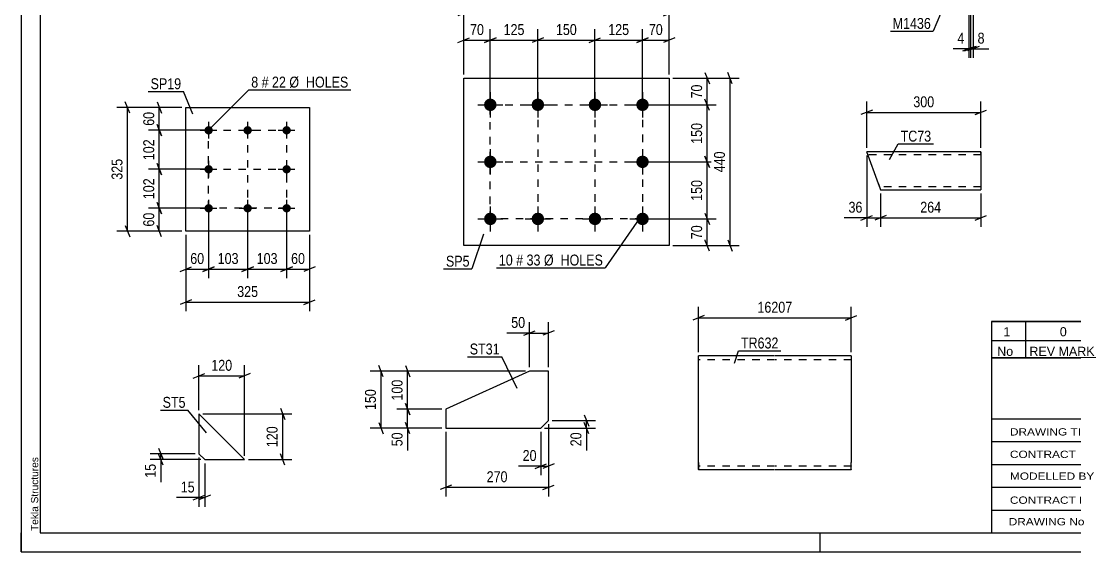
# Model space of a CAD drawing. Header units: millimetres. Extents: x 0 to 420, y 0 to 297.
# Drawn here: x 0 to 277, y 0 to 139.6 of the extents above; entities that cross this region are included whole.
import ezdxf

# ---------------------------------------------------------------- set-up
doc = ezdxf.new("R2010")
doc.units = ezdxf.units.MM
doc.linetypes.add('DXK_LINE_DOT2', pattern=[3.9198, 1.9599, -1.9599])
doc.styles.add('Arial', font='ARIAL.TTF', dxfattribs={"height": 0.2})
doc.styles.add('Arial Narrow', font='ARIALN.TTF', dxfattribs={"height": 0.2})

# ---------------------------------------------------------------- blocks, each defined once
blk = doc.blocks.new('Unknown-122570159-1134')
at = {"color": 5, "linetype": 'Continuous'}
for p, q in [((0, 297), (0, 0)), ((5, 292), (5, 5)), ((0, 0), (0, 5)), ((5, 5), (415, 5)), ((210, 0), (210, 5)), ((0, 0), (420, 0))]:
    blk.add_line(p, q, dxfattribs=at)
at = {"color": 174, "linetype": 'Continuous', "style": 'Arial'}
blk.add_text('Tekla Structures', height=1.9102, rotation=90, dxfattribs=at).set_placement((4.5, 5.5))
blk = doc.blocks.new('Part-122570159-10421 - 10420')
at = {"color": 2, "linetype": 'Continuous'}
for p, q in [((43.29, 84.36), (43.29, 116.86)), ((43.29, 116.86), (75.79, 116.86)), ((75.79, 116.86), (75.79, 84.36)), ((75.79, 84.36), (43.29, 84.36))]:
    blk.add_line(p, q, dxfattribs=at)
blk = doc.blocks.new('Bolt-122570159-10422 - 10420')
at = {"linetype": 'Continuous'}
for points in [[(49.29, 111.96, -1), (49.29, 109.76, -1)], [(59.54, 111.96, -1), (59.54, 109.76, -1)], [(69.79, 111.96, -1), (69.79, 109.76, -1)], [(49.29, 101.71, -1), (49.29, 99.51, -1)], [(69.79, 101.71, -1), (69.79, 99.51, -1)], [(49.29, 91.46, -1), (49.29, 89.26, -1)], [(59.54, 91.46, -1), (59.54, 89.26, -1)], [(69.79, 91.46, -1), (69.79, 89.26, -1)]]:
    blk.add_hatch(color=1, dxfattribs=at).paths.add_polyline_path(points)
at = {"color": 1, "linetype": 'Continuous'}
for p, q in [((47.09, 110.86), (51.49, 110.86)), ((49.29, 113.06), (49.29, 108.66)), ((57.34, 110.86), (61.74, 110.86)), ((59.54, 113.06), (59.54, 108.66)), ((67.59, 110.86), (71.99, 110.86)), ((69.79, 113.06), (69.79, 108.66)), ((49.29, 102.81), (49.29, 98.41)), ((69.79, 102.81), (69.79, 98.41)), ((47.09, 100.61), (51.49, 100.61)), ((67.59, 100.61), (71.99, 100.61)), ((49.29, 92.56), (49.29, 88.16)), ((59.54, 92.56), (59.54, 88.16)), ((69.79, 92.56), (69.79, 88.16)), ((47.09, 90.36), (51.49, 90.36)), ((57.34, 90.36), (61.74, 90.36)), ((67.59, 90.36), (71.99, 90.36))]:
    blk.add_line(p, q, dxfattribs=at)
blk = doc.blocks.new('Part-122570159-10476 - 10475')
at = {"color": 2, "linetype": 'Continuous'}
for p, q in [((116.32, 80.56), (116.32, 124.56)), ((116.32, 124.56), (170.32, 124.56)), ((170.32, 124.56), (170.32, 80.56)), ((170.32, 80.56), (116.32, 80.56))]:
    blk.add_line(p, q, dxfattribs=at)
blk = doc.blocks.new('Bolt-122570159-10477 - 10475')
at = {"linetype": 'Continuous'}
for points in [[(123.32, 119.21, -1), (123.32, 115.91, -1)], [(135.82, 119.21, -1), (135.82, 115.91, -1)], [(150.82, 119.21, -1), (150.82, 115.91, -1)], [(163.32, 119.21, -1), (163.32, 115.91, -1)], [(123.32, 104.21, -1), (123.32, 100.91, -1)], [(163.32, 104.21, -1), (163.32, 100.91, -1)], [(123.32, 89.21, -1), (123.32, 85.91, -1)], [(135.82, 89.21, -1), (135.82, 85.91, -1)], [(150.82, 89.21, -1), (150.82, 85.91, -1)], [(163.32, 89.21, -1), (163.32, 85.91, -1)]]:
    blk.add_hatch(color=1, dxfattribs=at).paths.add_polyline_path(points)
at = {"color": 1, "linetype": 'Continuous'}
for p, q in [((123.32, 120.86), (123.32, 114.26)), ((135.82, 120.86), (135.82, 114.26)), ((150.82, 120.86), (150.82, 114.26)), ((163.32, 120.86), (163.32, 114.26)), ((120.02, 117.56), (126.62, 117.56)), ((132.52, 117.56), (139.12, 117.56)), ((147.52, 117.56), (154.12, 117.56)), ((160.02, 117.56), (166.62, 117.56)), ((123.32, 105.86), (123.32, 99.26)), ((163.32, 105.86), (163.32, 99.26)), ((120.02, 102.56), (126.62, 102.56)), ((160.02, 102.56), (166.62, 102.56)), ((123.32, 90.86), (123.32, 84.26)), ((135.82, 90.86), (135.82, 84.26)), ((150.82, 90.86), (150.82, 84.26)), ((163.32, 90.86), (163.32, 84.26)), ((120.02, 87.56), (126.62, 87.56)), ((132.52, 87.56), (139.12, 87.56)), ((147.52, 87.56), (154.12, 87.56)), ((160.02, 87.56), (166.62, 87.56))]:
    blk.add_line(p, q, dxfattribs=at)
blk = doc.blocks.new('Part-122570159-10494 - 10493')
at = {"color": 2, "linetype": 'Continuous'}
for p, q in [((133.6, 47.56), (111.6, 37.56)), ((138.6, 47.56), (133.6, 47.56)), ((138.6, 34.56), (138.6, 47.56)), ((111.6, 37.56), (111.6, 32.56)), ((136.6, 32.56), (138.6, 34.56)), ((111.6, 32.56), (136.6, 32.56))]:
    blk.add_line(p, q, dxfattribs=at)
blk = doc.blocks.new('Part-122570159-10506 - 10505')
at = {"color": 2, "linetype": 'Continuous'}
for p, q in [((46.75, 36.29), (46.75, 25.79)), ((46.75, 36.29), (58.75, 24.29)), ((46.75, 25.79), (48.25, 24.29)), ((48.25, 24.29), (58.75, 24.29))]:
    blk.add_line(p, q, dxfattribs=at)
blk = doc.blocks.new('Part-122570159-10554 - 10553')
at = {"color": 2, "linetype": 'Continuous'}
for p, q in [((198.05, 51.55), (178.05, 51.55)), ((178.05, 23.55), (178.05, 51.55)), ((218.15, 51.55), (198.15, 51.55)), ((218.15, 51.55), (218.15, 49.55)), ((218.15, 49.55), (218.15, 23.55)), ((178.05, 23.55), (178.05, 21.55)), ((218.15, 21.55), (218.15, 23.55)), ((198.05, 21.55), (178.05, 21.55)), ((218.15, 21.55), (198.15, 21.55))]:
    blk.add_line(p, q, dxfattribs=at)
at = {"color": 7, "linetype": 'DXK_LINE_DOT2'}
for p, q in [((198.05, 50.55), (178.05, 50.55)), ((218.15, 50.55), (198.15, 50.55)), ((178.05, 21.7), (178.05, 23.55)), ((178.05, 22.55), (178.05, 22.62)), ((198.05, 22.55), (178.05, 22.55)), ((218.15, 22.55), (198.15, 22.55)), ((218.15, 22.55), (218.15, 23.55)), ((218.15, 22.62), (218.15, 22.55)), ((218.15, 21.7), (218.15, 21.55))]:
    blk.add_line(p, q, dxfattribs=at)
blk = doc.blocks.new('Part-122570159-12475 - 12470')
at = {"color": 2, "linetype": 'Continuous'}
for p, q in [((225.3, 96.82), (222.24, 105.22)), ((252.24, 105.22), (222.24, 105.22)), ((252.24, 105.22), (252.24, 95.22)), ((225.3, 96.82), (225.88, 95.22)), ((225.88, 95.22), (252.24, 95.22))]:
    blk.add_line(p, q, dxfattribs=at)
at = {"color": 7, "linetype": 'DXK_LINE_DOT2'}
for p, q in [((252.24, 104.42), (222.53, 104.42)), ((252.24, 104.76), (252.24, 105.22)), ((225.84, 95.35), (225.3, 96.82)), ((252.24, 96.02), (225.59, 96.02))]:
    blk.add_line(p, q, dxfattribs=at)
blk = doc.blocks.new('Rectangle-122570159-12171 - 10420')
at = {"color": 1, "linetype": 'DXK_LINE_DOT2'}
blk.add_lwpolyline([(49.29, 110.86), (69.79, 110.86), (69.79, 90.36), (49.29, 90.36), (49.29, 110.86)], close=True, dxfattribs=at)
blk = doc.blocks.new('Rectangle-122570159-12233 - 10475')
at = {"color": 1, "linetype": 'DXK_LINE_DOT2'}
blk.add_lwpolyline([(123.32, 117.56), (163.32, 117.56), (163.32, 87.56), (123.32, 87.56), (123.32, 117.56)], close=True, dxfattribs=at)
blk = doc.blocks.new('Line-122570159-12181 - 10420')
at = {"color": 1, "linetype": 'DXK_LINE_DOT2'}
blk.add_line((59.54, 110.86), (59.54, 90.36), dxfattribs=at)
blk = doc.blocks.new('Line-122570159-12243 - 10475')
at = {"color": 1, "linetype": 'DXK_LINE_DOT2'}
blk.add_line((123.32, 102.56), (163.32, 102.56), dxfattribs=at)
blk = doc.blocks.new('Line-122570159-12188 - 10420')
at = {"color": 1, "linetype": 'DXK_LINE_DOT2'}
blk.add_line((49.29, 100.61), (69.79, 100.61), dxfattribs=at)
blk = doc.blocks.new('Line-122570159-12250 - 10475')
at = {"color": 1, "linetype": 'DXK_LINE_DOT2'}
blk.add_line((135.82, 117.56), (135.82, 87.56), dxfattribs=at)
blk = doc.blocks.new('Line-122570159-12257 - 10475')
at = {"color": 1, "linetype": 'DXK_LINE_DOT2'}
blk.add_line((150.82, 117.56), (150.82, 87.56), dxfattribs=at)
blk = doc.blocks.new('StraightDimension-122570159-10651 - 10420')
at = {"color": 7, "linetype": 'Continuous'}
for p, q in [((42.29, 116.86), (33.48, 116.86)), ((35.73, 118.36), (36.93, 115.36)), ((36.33, 110.86), (36.33, 116.86)), ((48.29, 110.86), (33.48, 110.86)), ((36.93, 109.36), (35.73, 112.36))]:
    blk.add_line(p, q, dxfattribs=at)
at = {"color": 0}
blk.add_wipeout([(35.58, 116.29), (31.38, 116.29), (31.38, 111.44), (35.58, 111.44)], dxfattribs=at)
at = {"color": 3, "style": 'Arial Narrow'}
blk.add_text('60', height=2.863, rotation=90.0002, dxfattribs=at).set_placement((34.98, 112.04))
blk = doc.blocks.new('StraightDimension-122570159-10652 - 10420')
at = {"color": 7, "linetype": 'Continuous'}
for p, q in [((48.29, 110.86), (33.48, 110.86)), ((35.73, 112.36), (36.93, 109.36)), ((36.33, 100.61), (36.33, 110.86)), ((48.29, 100.61), (33.48, 100.61)), ((36.93, 99.11), (35.73, 102.11))]:
    blk.add_line(p, q, dxfattribs=at)
at = {"color": 0}
blk.add_wipeout([(35.58, 109.08), (31.38, 109.08), (31.38, 102.4), (35.58, 102.4)], dxfattribs=at)
at = {"color": 3, "style": 'Arial Narrow'}
blk.add_text('102', height=2.863, rotation=90.0002, dxfattribs=at).set_placement((34.98, 103))
blk = doc.blocks.new('StraightDimension-122570159-10653 - 10420')
at = {"color": 7, "linetype": 'Continuous'}
for p, q in [((48.29, 100.61), (33.48, 100.61)), ((35.73, 102.11), (36.93, 99.11)), ((36.33, 90.36), (36.33, 100.61)), ((36.93, 88.86), (35.73, 91.86)), ((48.29, 90.36), (33.48, 90.36))]:
    blk.add_line(p, q, dxfattribs=at)
at = {"color": 0}
blk.add_wipeout([(35.58, 98.83), (31.38, 98.83), (31.38, 92.15), (35.58, 92.15)], dxfattribs=at)
at = {"color": 3, "style": 'Arial Narrow'}
blk.add_text('102', height=2.863, rotation=90.0002, dxfattribs=at).set_placement((34.98, 92.75))
blk = doc.blocks.new('StraightDimension-122570159-10654 - 10420')
at = {"color": 7, "linetype": 'Continuous'}
for p, q in [((35.73, 91.86), (36.93, 88.86)), ((48.29, 90.36), (33.48, 90.36)), ((36.33, 84.36), (36.33, 90.36)), ((36.93, 82.86), (35.73, 85.86)), ((42.29, 84.36), (33.48, 84.36))]:
    blk.add_line(p, q, dxfattribs=at)
at = {"color": 0}
blk.add_wipeout([(35.58, 89.79), (31.38, 89.79), (31.38, 84.94), (35.58, 84.94)], dxfattribs=at)
at = {"color": 3, "style": 'Arial Narrow'}
blk.add_text('60', height=2.863, rotation=90.0002, dxfattribs=at).set_placement((34.98, 85.54))
blk = doc.blocks.new('StraightDimension-122570159-10667 - 10420')
at = {"color": 7, "linetype": 'Continuous'}
for p, q in [((42.29, 116.86), (25.14, 116.86)), ((28.59, 115.36), (27.39, 118.36)), ((27.99, 84.36), (27.99, 116.86)), ((27.39, 85.86), (28.59, 82.86)), ((42.29, 84.36), (25.14, 84.36))]:
    blk.add_line(p, q, dxfattribs=at)
at = {"color": 0}
blk.add_wipeout([(27.24, 103.96), (23.04, 103.96), (23.04, 97.27), (27.24, 97.27)], dxfattribs=at)
at = {"color": 3, "style": 'Arial Narrow'}
blk.add_text('325', height=2.863, rotation=90.0002, dxfattribs=at).set_placement((26.64, 97.87))
blk = doc.blocks.new('StraightDimension-122570159-10671 - 10420')
at = {"color": 7, "linetype": 'Continuous'}
for p, q in [((69.79, 89.36), (69.79, 71.96)), ((75.79, 83.36), (75.79, 71.96)), ((68.29, 73.76), (71.29, 74.96)), ((77.29, 74.96), (74.29, 73.76)), ((69.79, 74.36), (75.79, 74.36))]:
    blk.add_line(p, q, dxfattribs=at)
at = {"color": 0}
blk.add_wipeout([(75.22, 75.11), (75.22, 79.31), (70.36, 79.31), (70.36, 75.11)], dxfattribs=at)
at = {"color": 3, "style": 'Arial Narrow'}
blk.add_text('60', height=2.863, dxfattribs=at).set_placement((70.96, 75.71))
blk = doc.blocks.new('StraightDimension-122570159-10672 - 10420')
at = {"color": 7, "linetype": 'Continuous'}
for p, q in [((59.54, 89.36), (59.54, 71.96)), ((69.79, 89.36), (69.79, 71.96)), ((58.04, 73.76), (61.04, 74.96)), ((71.29, 74.96), (68.29, 73.76)), ((59.54, 74.36), (69.79, 74.36))]:
    blk.add_line(p, q, dxfattribs=at)
at = {"color": 0}
blk.add_wipeout([(68.01, 75.11), (68.01, 79.31), (61.32, 79.31), (61.32, 75.11)], dxfattribs=at)
at = {"color": 3, "style": 'Arial Narrow'}
blk.add_text('103', height=2.863, dxfattribs=at).set_placement((61.92, 75.71))
blk = doc.blocks.new('StraightDimension-122570159-10673 - 10420')
at = {"color": 7, "linetype": 'Continuous'}
for p, q in [((49.29, 89.36), (49.29, 71.96)), ((59.54, 89.36), (59.54, 71.96)), ((47.79, 73.76), (50.79, 74.96)), ((61.04, 74.96), (58.04, 73.76)), ((49.29, 74.36), (59.54, 74.36))]:
    blk.add_line(p, q, dxfattribs=at)
at = {"color": 0}
blk.add_wipeout([(57.76, 75.11), (57.76, 79.31), (51.07, 79.31), (51.07, 75.11)], dxfattribs=at)
at = {"color": 3, "style": 'Arial Narrow'}
blk.add_text('103', height=2.863, dxfattribs=at).set_placement((51.67, 75.71))
blk = doc.blocks.new('StraightDimension-122570159-10674 - 10420')
at = {"color": 7, "linetype": 'Continuous'}
for p, q in [((49.29, 89.36), (49.29, 71.96)), ((43.29, 83.36), (43.29, 71.96)), ((41.79, 73.76), (44.79, 74.96)), ((50.79, 74.96), (47.79, 73.76)), ((43.29, 74.36), (49.29, 74.36))]:
    blk.add_line(p, q, dxfattribs=at)
at = {"color": 0}
blk.add_wipeout([(48.72, 75.11), (48.72, 79.31), (43.86, 79.31), (43.86, 75.11)], dxfattribs=at)
at = {"color": 3, "style": 'Arial Narrow'}
blk.add_text('60', height=2.863, dxfattribs=at).set_placement((44.46, 75.71))
blk = doc.blocks.new('StraightDimension-122570159-10687 - 10420')
at = {"color": 7, "linetype": 'Continuous'}
for p, q in [((43.29, 83.36), (43.29, 63.28)), ((75.79, 83.36), (75.79, 63.28)), ((44.79, 66.28), (41.79, 65.08)), ((43.29, 65.68), (75.79, 65.68)), ((74.29, 65.08), (77.29, 66.28))]:
    blk.add_line(p, q, dxfattribs=at)
at = {"color": 0}
blk.add_wipeout([(62.88, 66.43), (62.88, 70.63), (56.2, 70.63), (56.2, 66.43)], dxfattribs=at)
at = {"color": 3, "style": 'Arial Narrow'}
blk.add_text('325', height=2.863, dxfattribs=at).set_placement((56.8, 67.03))
blk = doc.blocks.new('StraightDimension-122570159-10747 - 10475')
at = {"color": 7, "linetype": 'Continuous'}
for p, q in [((179.72, 126.06), (180.92, 123.06)), ((171.32, 124.56), (182.72, 124.56)), ((180.32, 117.56), (180.32, 124.56)), ((164.32, 117.56), (182.72, 117.56)), ((180.92, 116.06), (179.72, 119.06))]:
    blk.add_line(p, q, dxfattribs=at)
at = {"color": 0}
blk.add_wipeout([(179.57, 123.48), (175.37, 123.48), (175.37, 118.63), (179.57, 118.63)], dxfattribs=at)
at = {"color": 3, "style": 'Arial Narrow'}
blk.add_text('70', height=2.863, rotation=90.0002, dxfattribs=at).set_placement((178.97, 119.23))
blk = doc.blocks.new('StraightDimension-122570159-10748 - 10475')
at = {"color": 7, "linetype": 'Continuous'}
for p, q in [((164.32, 117.56), (182.72, 117.56)), ((180.92, 116.06), (179.72, 119.06)), ((180.32, 102.56), (180.32, 117.56)), ((164.32, 102.56), (182.72, 102.56)), ((179.72, 104.06), (180.92, 101.06))]:
    blk.add_line(p, q, dxfattribs=at)
at = {"color": 0}
blk.add_wipeout([(179.57, 113.4), (175.37, 113.4), (175.37, 106.71), (179.57, 106.71)], dxfattribs=at)
at = {"color": 3, "style": 'Arial Narrow'}
blk.add_text('150', height=2.863, rotation=90.0002, dxfattribs=at).set_placement((178.97, 107.31))
blk = doc.blocks.new('StraightDimension-122570159-10749 - 10475')
at = {"color": 7, "linetype": 'Continuous'}
for p, q in [((164.32, 102.56), (182.72, 102.56)), ((180.92, 101.06), (179.72, 104.06)), ((180.32, 87.56), (180.32, 102.56)), ((179.72, 89.06), (180.92, 86.06)), ((164.32, 87.56), (182.72, 87.56))]:
    blk.add_line(p, q, dxfattribs=at)
at = {"color": 0}
blk.add_wipeout([(179.57, 98.4), (175.37, 98.4), (175.37, 91.71), (179.57, 91.71)], dxfattribs=at)
at = {"color": 3, "style": 'Arial Narrow'}
blk.add_text('150', height=2.863, rotation=90.0002, dxfattribs=at).set_placement((178.97, 92.31))
blk = doc.blocks.new('StraightDimension-122570159-10750 - 10475')
at = {"color": 7, "linetype": 'Continuous'}
for p, q in [((179.72, 89.06), (180.92, 86.06)), ((164.32, 87.56), (182.72, 87.56)), ((180.32, 80.56), (180.32, 87.56)), ((171.32, 80.56), (182.72, 80.56)), ((180.92, 79.06), (179.72, 82.06))]:
    blk.add_line(p, q, dxfattribs=at)
at = {"color": 0}
blk.add_wipeout([(179.57, 86.48), (175.37, 86.48), (175.37, 81.63), (179.57, 81.63)], dxfattribs=at)
at = {"color": 3, "style": 'Arial Narrow'}
blk.add_text('70', height=2.863, rotation=90.0002, dxfattribs=at).set_placement((178.97, 82.23))
blk = doc.blocks.new('StraightDimension-122570159-10763 - 10475')
at = {"color": 7, "linetype": 'Continuous'}
for p, q in [((186.92, 123.06), (185.72, 126.06)), ((171.32, 124.56), (188.72, 124.56)), ((186.32, 80.56), (186.32, 124.56)), ((171.32, 80.56), (188.72, 80.56)), ((185.72, 82.06), (186.92, 79.06))]:
    blk.add_line(p, q, dxfattribs=at)
at = {"color": 0}
blk.add_wipeout([(185.57, 105.9), (181.37, 105.9), (181.37, 99.21), (185.57, 99.21)], dxfattribs=at)
at = {"color": 3, "style": 'Arial Narrow'}
blk.add_text('440', height=2.863, rotation=90.0002, dxfattribs=at).set_placement((184.97, 99.81))
blk = doc.blocks.new('StraightDimension-122570159-10767 - 10475')
at = {"color": 7, "linetype": 'Continuous'}
for p, q in [((163.32, 118.56), (163.32, 137.41)), ((170.32, 125.56), (170.32, 137.41)), ((161.82, 133.96), (164.82, 135.16)), ((163.32, 134.56), (170.32, 134.56)), ((171.82, 135.16), (168.82, 133.96))]:
    blk.add_line(p, q, dxfattribs=at)
at = {"color": 0}
blk.add_wipeout([(169.24, 135.31), (169.24, 139.51), (164.39, 139.51), (164.39, 135.31)], dxfattribs=at)
at = {"color": 3, "style": 'Arial Narrow'}
blk.add_text('70', height=2.863, dxfattribs=at).set_placement((164.99, 135.91))
blk = doc.blocks.new('StraightDimension-122570159-10768 - 10475')
at = {"color": 7, "linetype": 'Continuous'}
for p, q in [((150.82, 118.56), (150.82, 137.41)), ((163.32, 118.56), (163.32, 137.41)), ((149.32, 133.96), (152.32, 135.16)), ((150.82, 134.56), (163.32, 134.56)), ((164.82, 135.16), (161.82, 133.96))]:
    blk.add_line(p, q, dxfattribs=at)
at = {"color": 0}
blk.add_wipeout([(160.41, 135.31), (160.41, 139.51), (153.72, 139.51), (153.72, 135.31)], dxfattribs=at)
at = {"color": 3, "style": 'Arial Narrow'}
blk.add_text('125', height=2.863, dxfattribs=at).set_placement((154.32, 135.91))
blk = doc.blocks.new('StraightDimension-122570159-10769 - 10475')
at = {"color": 7, "linetype": 'Continuous'}
for p, q in [((135.82, 118.56), (135.82, 137.41)), ((150.82, 118.56), (150.82, 137.41)), ((137.32, 135.16), (134.32, 133.96)), ((135.82, 134.56), (150.82, 134.56)), ((149.32, 133.96), (152.32, 135.16))]:
    blk.add_line(p, q, dxfattribs=at)
at = {"color": 0}
blk.add_wipeout([(146.66, 135.31), (146.66, 139.51), (139.97, 139.51), (139.97, 135.31)], dxfattribs=at)
at = {"color": 3, "style": 'Arial Narrow'}
blk.add_text('150', height=2.863, dxfattribs=at).set_placement((140.57, 135.91))
blk = doc.blocks.new('StraightDimension-122570159-10770 - 10475')
at = {"color": 7, "linetype": 'Continuous'}
for p, q in [((123.32, 118.56), (123.32, 137.41)), ((135.82, 118.56), (135.82, 137.41)), ((121.82, 133.96), (124.82, 135.16)), ((123.32, 134.56), (135.82, 134.56)), ((137.32, 135.16), (134.32, 133.96))]:
    blk.add_line(p, q, dxfattribs=at)
at = {"color": 0}
blk.add_wipeout([(132.91, 135.31), (132.91, 139.51), (126.22, 139.51), (126.22, 135.31)], dxfattribs=at)
at = {"color": 3, "style": 'Arial Narrow'}
blk.add_text('125', height=2.863, dxfattribs=at).set_placement((126.82, 135.91))
blk = doc.blocks.new('StraightDimension-122570159-10771 - 10475')
at = {"color": 7, "linetype": 'Continuous'}
for p, q in [((116.32, 125.56), (116.32, 137.41)), ((123.32, 118.56), (123.32, 137.41)), ((114.82, 133.96), (117.82, 135.16)), ((116.32, 134.56), (123.32, 134.56)), ((124.82, 135.16), (121.82, 133.96))]:
    blk.add_line(p, q, dxfattribs=at)
at = {"color": 0}
blk.add_wipeout([(122.24, 135.31), (122.24, 139.51), (117.39, 139.51), (117.39, 135.31)], dxfattribs=at)
at = {"color": 3, "style": 'Arial Narrow'}
blk.add_text('70', height=2.863, dxfattribs=at).set_placement((117.99, 135.91))
blk = doc.blocks.new('StraightDimension-122570159-10787 - 10475')
at = {"color": 7, "linetype": 'Continuous'}
for p, q in [((116.32, 125.56), (116.32, 144.41)), ((170.32, 125.56), (170.32, 144.41)), ((117.82, 142.16), (114.82, 140.96)), ((116.32, 141.56), (170.32, 141.56)), ((168.82, 140.96), (171.82, 142.16))]:
    blk.add_line(p, q, dxfattribs=at)
at = {"color": 0}
blk.add_wipeout([(146.66, 142.31), (146.66, 146.51), (139.97, 146.51), (139.97, 142.31)], dxfattribs=at)
at = {"color": 3, "style": 'Arial Narrow'}
blk.add_text('540', height=2.863, dxfattribs=at).set_placement((140.57, 142.91))
blk = doc.blocks.new('StraightDimension-122570159-10861 - 10493')
at = {"color": 7, "linetype": 'Continuous'}
for p, q in [((138.6, 33.56), (138.6, 14.59)), ((111.6, 31.56), (111.6, 14.59)), ((113.1, 17.59), (110.1, 16.39)), ((111.6, 16.99), (138.6, 16.99)), ((137.1, 16.39), (140.1, 17.59))]:
    blk.add_line(p, q, dxfattribs=at)
at = {"color": 0}
blk.add_wipeout([(128.44, 17.74), (128.44, 21.94), (121.76, 21.94), (121.76, 17.74)], dxfattribs=at)
at = {"color": 3, "style": 'Arial Narrow'}
blk.add_text('270', height=2.863, dxfattribs=at).set_placement((122.36, 18.34))
blk = doc.blocks.new('StraightDimension-122570159-10855 - 10493')
at = {"color": 7, "linetype": 'Continuous'}
for p, q in [((132.6, 47.56), (98.75, 47.56)), ((101, 49.06), (102.2, 46.06)), ((101.6, 37.56), (101.6, 47.56)), ((102.2, 36.06), (101, 39.06)), ((110.6, 37.56), (98.75, 37.56))]:
    blk.add_line(p, q, dxfattribs=at)
at = {"color": 0}
blk.add_wipeout([(100.85, 45.9), (96.65, 45.9), (96.65, 39.21), (100.85, 39.21)], dxfattribs=at)
at = {"color": 3, "style": 'Arial Narrow'}
blk.add_text('100', height=2.863, rotation=90.0002, dxfattribs=at).set_placement((100.25, 39.81))
blk = doc.blocks.new('StraightDimension-122570159-10847 - 10493')
at = {"color": 7, "linetype": 'Continuous'}
for p, q in [((133.6, 48.56), (133.6, 60.41)), ((138.6, 48.56), (138.6, 60.41)), ((132.1, 56.96), (135.1, 58.16)), ((133.6, 57.56), (138.6, 57.56)), ((140.1, 58.16), (137.1, 56.96))]:
    blk.add_line(p, q, dxfattribs=at)
at = {"color": 0}
blk.add_wipeout([(133.07, 58.31), (133.07, 62.51), (128.22, 62.51), (128.22, 58.31)], dxfattribs=at)
at = {"color": 7, "linetype": 'Continuous'}
blk.add_line((133.6, 57.56), (127.69, 57.56), dxfattribs=at)
blk.add_line((133.6, 57.56), (127.69, 57.56), dxfattribs=at)
at = {"color": 3, "style": 'Arial Narrow'}
blk.add_text('50', height=2.863, dxfattribs=at).set_placement((128.82, 58.91))
blk = doc.blocks.new('StraightDimension-122570159-10851 - 10493')
at = {"color": 7, "linetype": 'Continuous'}
for p, q in [((148, 36.06), (149.2, 33.06)), ((139.6, 34.56), (151, 34.56)), ((149.2, 31.06), (148, 34.06)), ((148.6, 32.56), (148.6, 34.56)), ((137.6, 32.56), (151, 32.56))]:
    blk.add_line(p, q, dxfattribs=at)
at = {"color": 0}
blk.add_wipeout([(147.85, 32.03), (143.65, 32.03), (143.65, 27.17), (147.85, 27.17)], dxfattribs=at)
at = {"color": 7, "linetype": 'Continuous'}
blk.add_line((148.6, 32.56), (148.6, 26.65), dxfattribs=at)
blk.add_line((148.6, 32.56), (148.6, 26.65), dxfattribs=at)
at = {"color": 3, "style": 'Arial Narrow'}
blk.add_text('20', height=2.863, rotation=90.0002, dxfattribs=at).set_placement((147.25, 27.77))
blk = doc.blocks.new('StraightDimension-122570159-10843 - 10493')
at = {"color": 7, "linetype": 'Continuous'}
for p, q in [((138.6, 33.56), (138.6, 20.16)), ((136.6, 31.56), (136.6, 20.16)), ((135.1, 21.96), (138.1, 23.16)), ((136.6, 22.56), (138.6, 22.56)), ((140.1, 23.16), (137.1, 21.96))]:
    blk.add_line(p, q, dxfattribs=at)
at = {"color": 0}
blk.add_wipeout([(136.07, 23.31), (136.07, 27.51), (131.22, 27.51), (131.22, 23.31)], dxfattribs=at)
at = {"color": 7, "linetype": 'Continuous'}
blk.add_line((136.6, 22.56), (130.69, 22.56), dxfattribs=at)
blk.add_line((136.6, 22.56), (130.69, 22.56), dxfattribs=at)
at = {"color": 3, "style": 'Arial Narrow'}
blk.add_text('20', height=2.863, dxfattribs=at).set_placement((131.82, 23.91))
blk = doc.blocks.new('StraightDimension-122570159-10856 - 10493')
at = {"color": 7, "linetype": 'Continuous'}
for p, q in [((101, 39.06), (102.2, 36.06)), ((110.6, 37.56), (98.75, 37.56)), ((101.6, 32.56), (101.6, 37.56)), ((102.2, 31.06), (101, 34.06)), ((110.6, 32.56), (98.75, 32.56))]:
    blk.add_line(p, q, dxfattribs=at)
at = {"color": 0}
blk.add_wipeout([(100.85, 32.03), (96.65, 32.03), (96.65, 27.17), (100.85, 27.17)], dxfattribs=at)
at = {"color": 7, "linetype": 'Continuous'}
blk.add_line((101.6, 32.56), (101.6, 26.65), dxfattribs=at)
blk.add_line((101.6, 32.56), (101.6, 26.65), dxfattribs=at)
at = {"color": 3, "style": 'Arial Narrow'}
blk.add_text('50', height=2.863, rotation=90.0002, dxfattribs=at).set_placement((100.25, 27.77))
blk = doc.blocks.new('StraightDimension-122570159-10865 - 10493')
at = {"color": 7, "linetype": 'Continuous'}
for p, q in [((132.6, 47.56), (91.75, 47.56)), ((95.2, 46.06), (94, 49.06)), ((94.6, 32.56), (94.6, 47.56)), ((94, 34.06), (95.2, 31.06)), ((110.6, 32.56), (91.75, 32.56))]:
    blk.add_line(p, q, dxfattribs=at)
at = {"color": 0}
blk.add_wipeout([(93.85, 43.4), (89.65, 43.4), (89.65, 36.71), (93.85, 36.71)], dxfattribs=at)
at = {"color": 3, "style": 'Arial Narrow'}
blk.add_text('150', height=2.863, rotation=90.0002, dxfattribs=at).set_placement((93.25, 37.31))
blk = doc.blocks.new('StraightDimension-122570159-10877 - 10505')
at = {"color": 7, "linetype": 'Continuous'}
for p, q in [((45.75, 25.79), (33.9, 25.79)), ((36.15, 27.29), (37.35, 24.29)), ((37.35, 22.79), (36.15, 25.79)), ((36.75, 24.29), (36.75, 25.79)), ((47.25, 24.29), (33.9, 24.29))]:
    blk.add_line(p, q, dxfattribs=at)
at = {"color": 0}
blk.add_wipeout([(36, 23.77), (31.8, 23.77), (31.8, 18.91), (36, 18.91)], dxfattribs=at)
at = {"color": 7, "linetype": 'Continuous'}
blk.add_line((36.75, 24.29), (36.75, 18.38), dxfattribs=at)
blk.add_line((36.75, 24.29), (36.75, 18.38), dxfattribs=at)
at = {"color": 3, "style": 'Arial Narrow'}
blk.add_text('15', height=2.863, rotation=90.0002, dxfattribs=at).set_placement((35.4, 19.51))
blk = doc.blocks.new('StraightDimension-122570159-10869 - 10505')
at = {"color": 7, "linetype": 'Continuous'}
for p, q in [((46.75, 24.79), (46.75, 11.89)), ((48.25, 23.29), (48.25, 11.89)), ((45.25, 13.69), (48.25, 14.89)), ((49.75, 14.89), (46.75, 13.69)), ((46.75, 14.29), (48.25, 14.29))]:
    blk.add_line(p, q, dxfattribs=at)
at = {"color": 0}
blk.add_wipeout([(46.22, 15.04), (46.22, 19.24), (41.36, 19.24), (41.36, 15.04)], dxfattribs=at)
at = {"color": 7, "linetype": 'Continuous'}
blk.add_line((46.75, 14.29), (40.84, 14.29), dxfattribs=at)
blk.add_line((46.75, 14.29), (40.84, 14.29), dxfattribs=at)
at = {"color": 3, "style": 'Arial Narrow'}
blk.add_text('15', height=2.863, dxfattribs=at).set_placement((41.96, 15.64))
blk = doc.blocks.new('StraightDimension-122570159-10881 - 10505')
at = {"color": 7, "linetype": 'Continuous'}
for p, q in [((47.75, 36.29), (71.15, 36.29)), ((68.15, 37.79), (69.35, 34.79)), ((68.75, 24.29), (68.75, 36.29)), ((69.35, 22.79), (68.15, 25.79)), ((59.75, 24.29), (71.15, 24.29))]:
    blk.add_line(p, q, dxfattribs=at)
at = {"color": 0}
blk.add_wipeout([(68, 33.63), (63.8, 33.63), (63.8, 26.95), (68, 26.95)], dxfattribs=at)
at = {"color": 3, "style": 'Arial Narrow'}
blk.add_text('120', height=2.863, rotation=90.0002, dxfattribs=at).set_placement((67.4, 27.55))
blk = doc.blocks.new('StraightDimension-122570159-10873 - 10505')
at = {"color": 7, "linetype": 'Continuous'}
for p, q in [((46.75, 37.29), (46.75, 49.14)), ((58.75, 25.29), (58.75, 49.14)), ((45.25, 45.69), (48.25, 46.89)), ((46.75, 46.29), (58.75, 46.29)), ((60.25, 46.89), (57.25, 45.69))]:
    blk.add_line(p, q, dxfattribs=at)
at = {"color": 0}
blk.add_wipeout([(56.09, 47.04), (56.09, 51.24), (49.4, 51.24), (49.4, 47.04)], dxfattribs=at)
at = {"color": 3, "style": 'Arial Narrow'}
blk.add_text('120', height=2.863, dxfattribs=at).set_placement((50, 47.64))
blk = doc.blocks.new('StraightDimension-122570159-12279 - 10543')
at = {"color": 7, "linetype": 'Continuous'}
for p, q in [((250.26, 151.32), (250.26, 129.92)), ((249.48, 149.18), (249.48, 129.92)), ((247.98, 131.72), (250.98, 132.92)), ((251.76, 132.92), (248.76, 131.72)), ((249.48, 132.32), (250.26, 132.32))]:
    blk.add_line(p, q, dxfattribs=at)
at = {"color": 0}
blk.add_wipeout([(253.81, 133.07), (253.81, 137.27), (250.78, 137.27), (250.78, 133.07)], dxfattribs=at)
at = {"color": 7, "linetype": 'Continuous'}
blk.add_line((250.26, 132.32), (254.34, 132.32), dxfattribs=at)
blk.add_line((250.26, 132.32), (254.34, 132.32), dxfattribs=at)
at = {"color": 3, "style": 'Arial Narrow'}
blk.add_text('8', height=2.86, dxfattribs=at).set_placement((251.38, 133.67))
blk = doc.blocks.new('StraightDimension-122570159-12280 - 10543')
at = {"color": 7, "linetype": 'Continuous'}
for p, q in [((249.48, 149.18), (249.48, 129.92)), ((249.04, 141.32), (249.04, 129.92)), ((247.54, 131.72), (250.54, 132.92)), ((250.98, 132.92), (247.98, 131.72)), ((249.04, 132.32), (249.48, 132.32))]:
    blk.add_line(p, q, dxfattribs=at)
at = {"color": 0}
blk.add_wipeout([(248.52, 133.07), (248.52, 137.27), (245.49, 137.27), (245.49, 133.07)], dxfattribs=at)
at = {"color": 7, "linetype": 'Continuous'}
blk.add_line((249.04, 132.32), (244.97, 132.32), dxfattribs=at)
blk.add_line((249.04, 132.32), (244.97, 132.32), dxfattribs=at)
at = {"color": 3, "style": 'Arial Narrow'}
blk.add_text('4', height=2.86, dxfattribs=at).set_placement((246.09, 133.67))
blk = doc.blocks.new('StraightDimension-122570159-10924 - 10553')
at = {"color": 7, "linetype": 'Continuous'}
for p, q in [((178.05, 52.55), (178.05, 64.4)), ((218.15, 52.55), (218.15, 64.4)), ((179.55, 62.15), (176.55, 60.95)), ((178.05, 61.55), (218.15, 61.55)), ((216.65, 60.95), (219.65, 62.15))]:
    blk.add_line(p, q, dxfattribs=at)
at = {"color": 0}
blk.add_wipeout([(203.27, 62.3), (203.27, 66.5), (192.93, 66.5), (192.93, 62.3)], dxfattribs=at)
at = {"color": 3, "style": 'Arial Narrow'}
blk.add_text('16207', height=2.863, dxfattribs=at).set_placement((193.53, 62.9))
blk = doc.blocks.new('StraightDimension-122570159-12532 - 12470')
at = {"color": 7, "linetype": 'Continuous'}
for p, q in [((225.88, 94.22), (225.88, 85.45)), ((252.24, 94.22), (252.24, 85.45)), ((227.38, 88.45), (224.38, 87.25)), ((225.88, 87.85), (252.24, 87.85)), ((250.74, 87.25), (253.74, 88.45))]:
    blk.add_line(p, q, dxfattribs=at)
at = {"color": 0}
blk.add_wipeout([(242.4, 88.6), (242.4, 92.8), (235.72, 92.8), (235.72, 88.6)], dxfattribs=at)
at = {"color": 3, "style": 'Arial Narrow'}
blk.add_text('264', height=2.863, dxfattribs=at).set_placement((236.32, 89.2))
blk = doc.blocks.new('StraightDimension-122570159-12521 - 12470')
at = {"color": 7, "linetype": 'Continuous'}
for p, q in [((222.24, 106.22), (222.24, 118.42)), ((252.24, 106.22), (252.24, 118.42)), ((223.74, 116.17), (220.74, 114.97)), ((222.24, 115.57), (252.24, 115.57)), ((250.74, 114.97), (253.74, 116.17))]:
    blk.add_line(p, q, dxfattribs=at)
at = {"color": 0}
blk.add_wipeout([(240.58, 116.32), (240.58, 120.52), (233.9, 120.52), (233.9, 116.32)], dxfattribs=at)
at = {"color": 3, "style": 'Arial Narrow'}
blk.add_text('300', height=2.863, dxfattribs=at).set_placement((234.5, 116.92))
blk = doc.blocks.new('StraightDimension-122570159-12533 - 12470')
at = {"color": 7, "linetype": 'Continuous'}
for p, q in [((222.24, 104.22), (222.24, 85.45)), ((225.88, 94.22), (225.88, 85.45)), ((220.74, 87.25), (223.74, 88.45)), ((222.24, 87.85), (225.88, 87.85)), ((227.38, 88.45), (224.38, 87.25))]:
    blk.add_line(p, q, dxfattribs=at)
at = {"color": 0}
blk.add_wipeout([(221.71, 88.6), (221.71, 92.8), (216.86, 92.8), (216.86, 88.6)], dxfattribs=at)
at = {"color": 7, "linetype": 'Continuous'}
blk.add_line((222.24, 87.85), (216.33, 87.85), dxfattribs=at)
blk.add_line((222.24, 87.85), (216.33, 87.85), dxfattribs=at)
at = {"color": 3, "style": 'Arial Narrow'}
blk.add_text('36', height=2.863, dxfattribs=at).set_placement((217.46, 89.2))
blk = doc.blocks.new('Unknown-122570159-12767')
at = {"color": 7, "linetype": 'Continuous'}
for p, q in [((255, 51.05), (255, 5)), ((255, 51.05), (415, 51.05)), ((415, 51), (415, 5)), ((255, 35), (415, 35)), ((295.14, 35), (295.14, 5)), ((255, 29), (415, 29)), ((397, 5.05), (397, 29.05)), ((255, 23), (415, 23)), ((339.14, 23), (339.14, 5)), ((255, 17), (415, 17)), ((255, 11), (397, 11)), ((255, 5), (415, 5))]:
    blk.add_line(p, q, dxfattribs=at)
at = {"color": 7, "style": 'Arial Narrow'}
for s, height, width, p in [('DRAWING TITLE', 1.9089, 1.425378, (259.88, 30.61)), ('TRUSS', 1.909, 1.425378, (296.81, 30.59)), ('CONTRACT', 1.909, 1.425378, (259.88, 24.71)), ('TERMINAL BUILDING', 1.9089, 1.425378, (297.06, 25.07)), ('MODELLED BY', 1.9089, 1.425378, (259.88, 18.98)), ('GSK', 1.909, 1.425378, (296.88, 19.04)), ('ISSUED', 1.909, 1.425378, (339.94, 18.64)), ('21.05.2026', 1.909, 1.425378, (356.69, 18.52)), ('CONTRACT NO', 1.9089, 1.425378, (259.88, 12.66)), ('AN-C-1376', 1.909, 1.425378, (297.23, 12.78)), ('SCALE', 1.909, 1.425378, (339.94, 12.65)), ('A1', 6.204, 1.25, (401.24, 7.2)), ('DRAWING No', 1.909, 1.425378, (259.56, 7)), ('[TR.632 - 1]', 1.9089, 1.425378, (297.46, 6.99)), ('1', 3.34, 1.5, (376.91, 5.68)), ('REVISION No.', 1.9089, 1.425378, (339.94, 5.77))]:
    blk.add_text(s, height=height, dxfattribs=dict(at, width=width)).set_placement(p)
at = {"color": 7, "linetype": 'Continuous', "style": 'Arial Narrow'}
for s, height, width, p in [('PH #', 2.1, 1.42538, (402.4, 24.55)), ('110', 2.1, 1.42538, (403.19, 18.65)), ('NTS', 1.909, 1.425378, (357, 13.05))]:
    blk.add_text(s, height=height, dxfattribs=dict(at, width=width)).set_placement(p)
blk = doc.blocks.new('Unknown-122570159-12768')
at = {"color": 7, "linetype": 'Continuous'}
for p, q in [((255, 60.55), (415, 60.55)), ((415, 60.55), (255, 60.55)), ((255, 60.55), (255, 55.55)), ((264, 60.55), (264, 55.55)), ((288, 60.55), (288, 55.55)), ((385, 60.55), (385, 55.55)), ((415, 60.55), (415, 55.55)), ((255, 55.55), (415, 55.55)), ((255, 55.55), (255, 51.05)), ((255, 55.55), (415, 55.55)), ((264, 55.55), (264, 51.05)), ((288, 55.55), (288, 51.05)), ((385, 55.55), (385, 51.05)), ((415, 55.55), (415, 51.05)), ((415, 51.05), (255, 51.05))]:
    blk.add_line(p, q, dxfattribs=at)
at = {"color": 7, "linetype": 'Continuous', "style": 'Arial Narrow'}
for s, height, width, p in [('1', 2.39, 1.196471, (258.16, 56.7)), ('0', 2.39, 1.196471, (273, 56.7)), ('ISSUED FOR CONSTRUCTION', 2.3861, 1.196471, (290, 56.7)), ('21.05.2026', 2.386, 1.196471, (391, 56.7)), ('No', 2.386, 1.2, (256.54, 51.55)), ('REV MARK', 2.386, 1.2, (265, 51.55)), ('REVISION DESCRIPTION', 2.3861, 1.2, (290, 51.55)), ('REV. DATE', 2.386, 1.2, (390.28, 51.55))]:
    blk.add_text(s, height=height, dxfattribs=dict(at, width=width)).set_placement(p)
blk = doc.blocks.new('Mark-122570159-10948 - 10420')
at = {"color": 0}
blk.add_wipeout([(42.08, 121.67), (42.08, 124.67), (34.04, 124.67), (34.04, 121.67)], dxfattribs=at)
blk.add_wipeout([(42.08, 121.67), (42.08, 124.67), (34.04, 124.67), (34.04, 121.67)], dxfattribs=at)
at = {"color": 30, "linetype": 'Continuous'}
for p in [(33.44, 121.07), (45.13, 115.09)]:
    blk.add_line(p, (42.68, 121.07), dxfattribs=at)
at = {"color": 3, "style": 'Arial Narrow'}
blk.add_text('SP19', height=2.863, dxfattribs=at).set_placement((34.04, 121.67))
blk = doc.blocks.new('Mark-122570159-10951 - 10420')
at = {"color": 0}
blk.add_wipeout([(62.32, 122.1), (62.32, 125.1), (60.49, 125.1), (60.49, 122.1)], dxfattribs=at)
blk.add_wipeout([(62.32, 122.1), (62.32, 125.1), (60.49, 125.1), (60.49, 122.1)], dxfattribs=at)
at = {"color": 7, "linetype": 'Continuous'}
blk.add_line((49.28, 110.89), (59.89, 121.5), dxfattribs=at)
at = {"color": 0}
blk.add_wipeout([(65.04, 122.1), (65.04, 125.1), (63.22, 125.1), (63.22, 122.1)], dxfattribs=at)
blk.add_wipeout([(65.04, 122.1), (65.04, 125.1), (63.22, 125.1), (63.22, 122.1)], dxfattribs=at)
at = {"color": 3, "style": 'Arial Narrow'}
blk.add_text('8', height=2.86, dxfattribs=at).set_placement((60.49, 122.1))
at = {"color": 0}
blk.add_wipeout([(69.6, 122.1), (69.6, 125.1), (65.94, 125.1), (65.94, 122.1)], dxfattribs=at)
blk.add_wipeout([(69.6, 122.1), (69.6, 125.1), (65.94, 125.1), (65.94, 122.1)], dxfattribs=at)
at = {"color": 3, "style": 'Arial Narrow'}
blk.add_text('#', height=2.86, dxfattribs=at).set_placement((63.22, 122.1))
at = {"color": 0}
blk.add_wipeout([(86.03, 122.1), (86.03, 125.1), (70.5, 125.1), (70.5, 122.1)], dxfattribs=at)
blk.add_wipeout([(86.03, 122.1), (86.03, 125.1), (70.5, 125.1), (70.5, 122.1)], dxfattribs=at)
at = {"color": 7, "linetype": 'Continuous'}
blk.add_line((59.89, 121.5), (86.63, 121.5), dxfattribs=at)
at = {"color": 3, "style": 'Arial Narrow'}
for s, p in [('22', (65.94, 122.1)), ('Ø  HOLES', (70.5, 122.1))]:
    blk.add_text(s, height=2.863, dxfattribs=at).set_placement(p)
blk = doc.blocks.new('Mark-122570159-10977 - 10475')
at = {"color": 0}
blk.add_wipeout([(129.22, 75.31), (129.22, 78.31), (125.57, 78.31), (125.57, 75.31)], dxfattribs=at)
blk.add_wipeout([(129.22, 75.31), (129.22, 78.31), (125.57, 78.31), (125.57, 75.31)], dxfattribs=at)
blk.add_wipeout([(131.95, 75.31), (131.95, 78.31), (130.12, 78.31), (130.12, 75.31)], dxfattribs=at)
blk.add_wipeout([(131.95, 75.31), (131.95, 78.31), (130.12, 78.31), (130.12, 75.31)], dxfattribs=at)
at = {"color": 3, "style": 'Arial Narrow'}
blk.add_text('10', height=2.863, dxfattribs=at).set_placement((125.57, 75.31))
at = {"color": 0}
blk.add_wipeout([(136.51, 75.31), (136.51, 78.31), (132.85, 78.31), (132.85, 75.31)], dxfattribs=at)
blk.add_wipeout([(136.51, 75.31), (136.51, 78.31), (132.85, 78.31), (132.85, 75.31)], dxfattribs=at)
at = {"color": 3, "style": 'Arial Narrow'}
blk.add_text('#', height=2.86, dxfattribs=at).set_placement((130.12, 75.31))
at = {"color": 0}
blk.add_wipeout([(152.94, 75.31), (152.94, 78.31), (137.41, 78.31), (137.41, 75.31)], dxfattribs=at)
blk.add_wipeout([(152.94, 75.31), (152.94, 78.31), (137.41, 78.31), (137.41, 75.31)], dxfattribs=at)
at = {"color": 7, "linetype": 'Continuous'}
for p in [(162.6, 87.88), (124.97, 74.71)]:
    blk.add_line(p, (153.54, 74.71), dxfattribs=at)
at = {"color": 3, "style": 'Arial Narrow'}
for s, p in [('33', (132.85, 75.31)), ('Ø  HOLES', (137.41, 75.31))]:
    blk.add_text(s, height=2.863, dxfattribs=at).set_placement(p)
blk = doc.blocks.new('Mark-122570159-10974 - 10475')
at = {"color": 0}
blk.add_wipeout([(117.87, 75.01), (117.87, 78.01), (111.66, 78.01), (111.66, 75.01)], dxfattribs=at)
blk.add_wipeout([(117.87, 75.01), (117.87, 78.01), (111.66, 78.01), (111.66, 75.01)], dxfattribs=at)
at = {"color": 30, "linetype": 'Continuous'}
for p in [(121.51, 83.59), (111.06, 74.41)]:
    blk.add_line(p, (118.47, 74.41), dxfattribs=at)
at = {"color": 3, "style": 'Arial Narrow'}
blk.add_text('SP5', height=2.863, dxfattribs=at).set_placement((111.66, 75.01))
blk = doc.blocks.new('Mark-122570159-10983 - 10493')
at = {"color": 0}
blk.add_wipeout([(125.77, 51.92), (125.77, 54.92), (117.92, 54.92), (117.92, 51.92)], dxfattribs=at)
blk.add_wipeout([(125.77, 51.92), (125.77, 54.92), (117.92, 54.92), (117.92, 51.92)], dxfattribs=at)
at = {"color": 30, "linetype": 'Continuous'}
for p in [(117.32, 51.32), (130.34, 42.97)]:
    blk.add_line(p, (126.37, 51.32), dxfattribs=at)
at = {"color": 3, "style": 'Arial Narrow'}
blk.add_text('ST31', height=2.863, dxfattribs=at).set_placement((117.92, 51.92))
blk = doc.blocks.new('Mark-122570159-10986 - 10505')
at = {"color": 0}
blk.add_wipeout([(43.23, 37.9), (43.23, 40.9), (37.2, 40.9), (37.2, 37.9)], dxfattribs=at)
blk.add_wipeout([(43.23, 37.9), (43.23, 40.9), (37.2, 40.9), (37.2, 37.9)], dxfattribs=at)
at = {"color": 30, "linetype": 'Continuous'}
for p in [(36.6, 37.3), (48.73, 31.28)]:
    blk.add_line(p, (43.83, 37.3), dxfattribs=at)
at = {"color": 3, "style": 'Arial Narrow'}
blk.add_text('ST5', height=2.863, dxfattribs=at).set_placement((37.2, 37.9))
blk = doc.blocks.new('Mark-122570159-10989 - 10543')
at = {"color": 0}
blk.add_wipeout([(239.11, 137.52), (239.11, 140.52), (229.06, 140.52), (229.06, 137.52)], dxfattribs=at)
blk.add_wipeout([(239.11, 137.52), (239.11, 140.52), (229.06, 140.52), (229.06, 137.52)], dxfattribs=at)
at = {"color": 30, "linetype": 'Continuous'}
for p in [(242.64, 143.73), (228.46, 136.92)]:
    blk.add_line(p, (239.71, 136.92), dxfattribs=at)
at = {"color": 3, "style": 'Arial Narrow'}
blk.add_text('M1436', height=2.863, dxfattribs=at).set_placement((229.06, 137.52))
blk = doc.blocks.new('Mark-122570159-10992 - 10553')
at = {"color": 0}
blk.add_wipeout([(199.05, 53.5), (199.05, 56.5), (189.19, 56.5), (189.19, 53.5)], dxfattribs=at)
blk.add_wipeout([(199.05, 53.5), (199.05, 56.5), (189.19, 56.5), (189.19, 53.5)], dxfattribs=at)
at = {"color": 30, "linetype": 'Continuous'}
for p, q in [((187.54, 49.61), (188.59, 52.9)), ((188.59, 52.9), (199.65, 52.9))]:
    blk.add_line(p, q, dxfattribs=at)
at = {"color": 3, "style": 'Arial Narrow'}
blk.add_text('TR632', height=2.863, dxfattribs=at).set_placement((189.19, 53.5))
blk = doc.blocks.new('Mark-122570159-12512 - 12470')
at = {"color": 0}
blk.add_wipeout([(239.19, 107.9), (239.19, 110.9), (231.15, 110.9), (231.15, 107.9)], dxfattribs=at)
blk.add_wipeout([(239.19, 107.9), (239.19, 110.9), (231.15, 110.9), (231.15, 107.9)], dxfattribs=at)
at = {"color": 30, "linetype": 'Continuous'}
for p, q in [((228.27, 103.19), (230.55, 107.3)), ((230.55, 107.3), (239.79, 107.3))]:
    blk.add_line(p, q, dxfattribs=at)
at = {"color": 3, "style": 'Arial Narrow'}
blk.add_text('TC73', height=2.863, dxfattribs=at).set_placement((231.15, 107.9))

msp = doc.modelspace()

# ---------------------------------------------------------------- block references
for name in ['Unknown-122570159-1134', 'Part-122570159-10476 - 10475', 'Bolt-122570159-10477 - 10475', 'Part-122570159-10421 - 10420', 'Rectangle-122570159-12233 - 10475', 'Line-122570159-12250 - 10475', 'Line-122570159-12257 - 10475', 'Bolt-122570159-10422 - 10420', 'Rectangle-122570159-12171 - 10420', 'Line-122570159-12181 - 10420', 'Line-122570159-12243 - 10475', 'Part-122570159-12475 - 12470', 'Line-122570159-12188 - 10420', 'Unknown-122570159-12768', 'Part-122570159-10554 - 10553', 'Unknown-122570159-12767', 'Part-122570159-10494 - 10493', 'Part-122570159-10506 - 10505']:
    msp.add_blockref(name, (0, 0))

# ---------------------------------------------------------------- next in the draw order: block references
for name in ['StraightDimension-122570159-12279 - 10543', 'Mark-122570159-10989 - 10543', 'StraightDimension-122570159-10747 - 10475', 'StraightDimension-122570159-12521 - 12470', 'StraightDimension-122570159-10651 - 10420', 'StraightDimension-122570159-12532 - 12470', 'StraightDimension-122570159-10671 - 10420', 'Mark-122570159-10977 - 10475', 'Mark-122570159-10974 - 10475', 'StraightDimension-122570159-10924 - 10553', 'StraightDimension-122570159-10855 - 10493', 'StraightDimension-122570159-10861 - 10493', 'StraightDimension-122570159-10877 - 10505']:
    msp.add_blockref(name, (0, 0))

# ---------------------------------------------------------------- next in the draw order: block references
for name in ['StraightDimension-122570159-12280 - 10543', 'StraightDimension-122570159-10748 - 10475', 'StraightDimension-122570159-10652 - 10420', 'StraightDimension-122570159-12533 - 12470', 'StraightDimension-122570159-10672 - 10420', 'StraightDimension-122570159-10847 - 10493', 'Mark-122570159-10992 - 10553', 'StraightDimension-122570159-10856 - 10493', 'StraightDimension-122570159-10851 - 10493', 'StraightDimension-122570159-10869 - 10505']:
    msp.add_blockref(name, (0, 0))

# ---------------------------------------------------------------- next in the draw order: block references
for name in ['Mark-122570159-10951 - 10420', 'Mark-122570159-12512 - 12470', 'StraightDimension-122570159-10749 - 10475', 'StraightDimension-122570159-10653 - 10420', 'StraightDimension-122570159-10881 - 10505', 'StraightDimension-122570159-10843 - 10493']:
    msp.add_blockref(name, (0, 0))

# ---------------------------------------------------------------- next in the draw order: block references
for name in ['StraightDimension-122570159-10654 - 10420', 'StraightDimension-122570159-10750 - 10475', 'StraightDimension-122570159-10873 - 10505', 'StraightDimension-122570159-10865 - 10493']:
    msp.add_blockref(name, (0, 0))

# ---------------------------------------------------------------- next in the draw order: block references
for name in ['StraightDimension-122570159-10763 - 10475', 'StraightDimension-122570159-10667 - 10420', 'StraightDimension-122570159-10673 - 10420', 'Mark-122570159-10983 - 10493', 'Mark-122570159-10986 - 10505']:
    msp.add_blockref(name, (0, 0))

# ---------------------------------------------------------------- next in the draw order: block references
for name in ['StraightDimension-122570159-10767 - 10475', 'Mark-122570159-10948 - 10420', 'StraightDimension-122570159-10674 - 10420']:
    msp.add_blockref(name, (0, 0))

# ---------------------------------------------------------------- next in the draw order: block references
for name in ['StraightDimension-122570159-10768 - 10475', 'StraightDimension-122570159-10687 - 10420']:
    msp.add_blockref(name, (0, 0))

# ---------------------------------------------------------------- next in the draw order: block references
msp.add_blockref('StraightDimension-122570159-10769 - 10475', (0, 0))

# ---------------------------------------------------------------- next in the draw order: block references
msp.add_blockref('StraightDimension-122570159-10770 - 10475', (0, 0))

# ---------------------------------------------------------------- next in the draw order: block references
msp.add_blockref('StraightDimension-122570159-10771 - 10475', (0, 0))

# ---------------------------------------------------------------- next in the draw order: block references
msp.add_blockref('StraightDimension-122570159-10787 - 10475', (0, 0))

doc.saveas('drawing.dxf')
